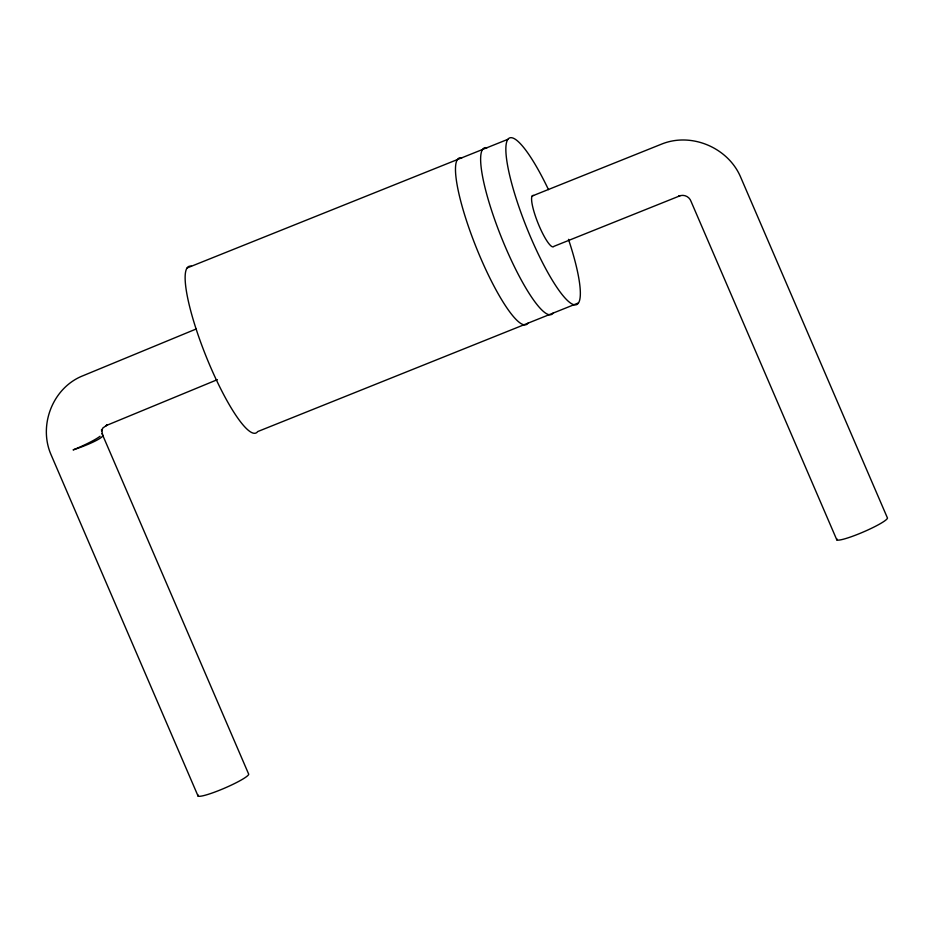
<?xml version="1.0" encoding="UTF-8"?>
<svg xmlns="http://www.w3.org/2000/svg" width="934" height="934" viewBox="0 0 934 934"><rect width="100%" height="100%" fill="white"/><g stroke="black" fill="none" stroke-linecap="round" stroke-linejoin="round"><path stroke-width="1.4" d="M196.327 328.931L83.219 375.643C53.063 387.295 38.317 424.62 50.798 454.122L198.055 796.037M217.388 379.648L105.775 425.741L107.235 424.993L102.857 427.97L101.596 431.076L101.596 429.5L102.647 435.069A27.635 3.853 -19.6 0 1 73.109 449.896L73.109 449.896A27.623 3.467 -23.3 0 0 100.078 436.26M187.174 267.941L507.816 139.353M532.217 196L661.494 144.151C690.95 132.103 727.317 147.222 740.23 176.164L887.3 517.658A27.635 3.467 -23.3 0 1 861.697 532.684A27.635 3.467 -23.3 0 1 836.911 538.848M578.298 303.001L257.656 431.59A89.804 17.606 68.1 0 1 205.982 356.087A89.804 17.606 68.1 0 1 191.47 266.283M836.817 539.875L691.113 201.569C689.432 196.409 683.478 193.84 678.609 196.315L679.882 195.836L553.897 246.354A27.635 5.417 68.1 0 1 537.996 223.121A27.635 5.417 68.1 0 1 533.536 195.486M101.981 433.528L248.537 773.819A27.635 3.467 -23.3 0 1 222.934 788.845A27.635 3.467 -23.3 0 1 198.148 795.009M528.002 323.176A89.804 17.606 68.1 0 1 476.328 247.673A89.804 17.606 68.1 0 1 461.805 157.869M553.15 313.088A89.804 17.606 68.1 0 1 501.476 237.586A89.804 17.606 68.1 0 1 486.953 147.782M568.479 239.338A89.804 17.606 68.1 0 1 560.797 292.867A89.804 17.606 68.1 0 1 506.415 157.694A89.804 17.606 68.1 0 1 548.48 189.637"/></g></svg>
